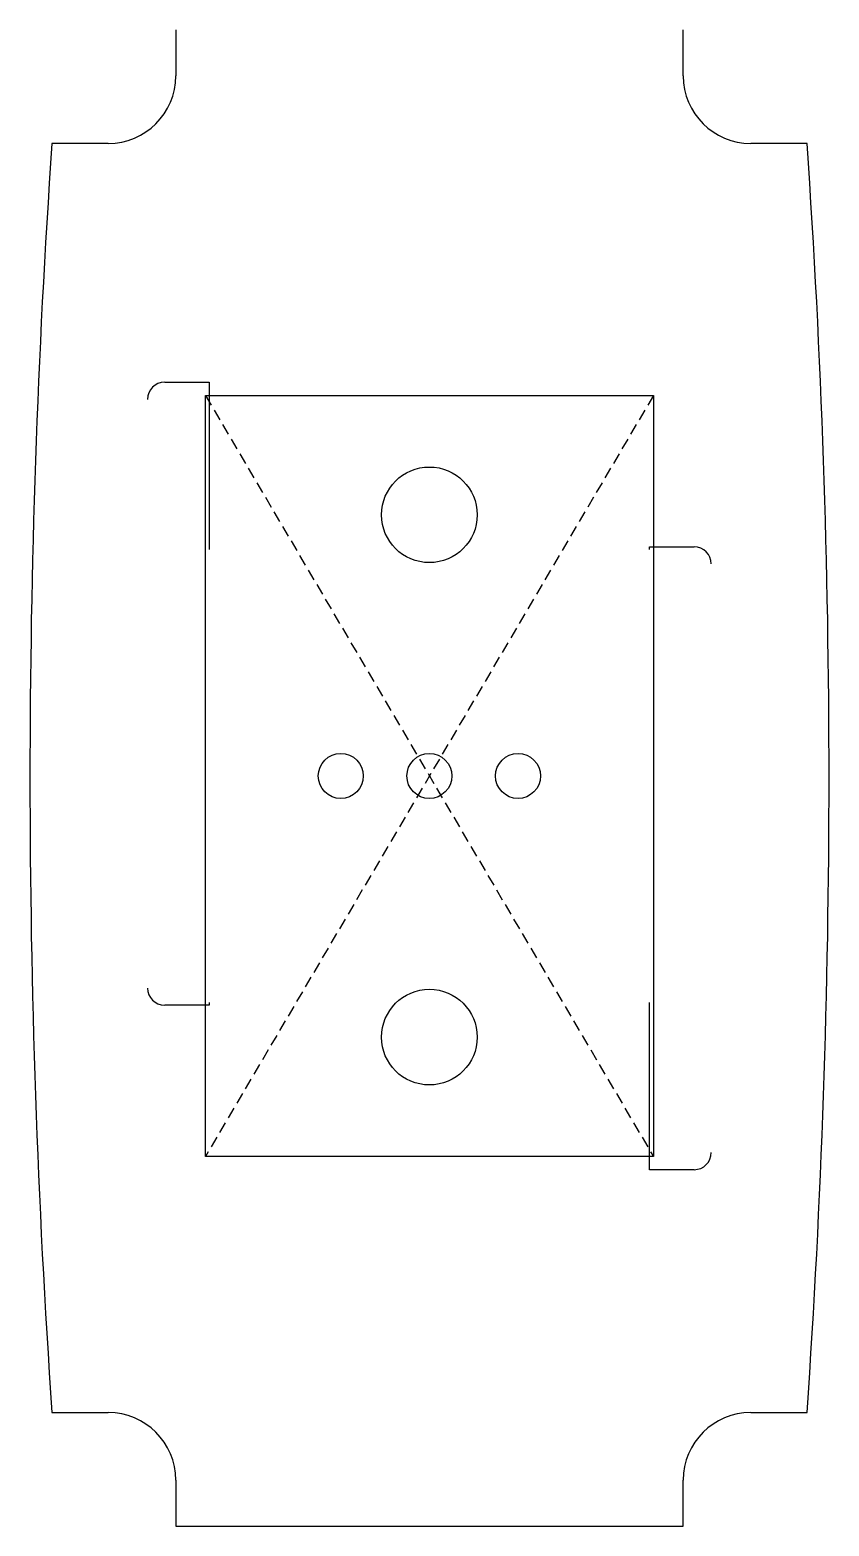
# Model space of a CAD drawing. Header units: millimetres. Extents: x 2.2 to 37.7, y -5.3 to 61.3.
import ezdxf

# ---------------------------------------------------------------- set-up
doc = ezdxf.new("R2010")
doc.units = ezdxf.units.MM
doc.linetypes.add('DASHED', pattern=[0.75, 0.5, -0.25])
doc.layers.get('0').update_dxf_attribs({"linetype": 'CONTINUOUS'})

msp = doc.modelspace()

# ---------------------------------------------------------------- linework, layer by layer
for p, q in [((8.68, 61.25), (8.68, 59.203)), ((31.227, 59.203), (31.227, 61.25)), ((5.68, 56.203), (3.181, 56.203)), ((36.726, 56.203), (34.227, 56.203)), ((8.189, 45.589), (10.17, 45.589)), ((10.17, 45.589), (10.17, 38.155)), ((29.728, 38.155), (29.728, 38.277)), ((29.728, 38.277), (31.71, 38.277)), ((10.17, 18.025), (10.17, 17.903)), ((29.728, 10.591), (29.728, 18.025)), ((10.17, 17.903), (8.189, 17.903)), ((31.71, 10.591), (29.728, 10.591)), ((3.181, -0.203), (5.68, -0.203)), ((34.227, -0.203), (36.726, -0.203)), ((8.68, -3.203), (8.68, -5.25)), ((31.227, -5.25), (31.227, -3.203)), ((8.68, -5.25), (31.227, -5.25))]:
    msp.add_line(p, q)
at = {"linetype": 'DASHED'}
for p, q in [((10, 45), (29.899, 11.18)), ((29.899, 45), (10, 11.18))]:
    msp.add_line(p, q, dxfattribs=at)
msp.add_lwpolyline([(10, 45), (29.899, 45), (29.899, 11.18), (10, 11.18)], close=True)
for centre, radius in [((19.949, 39.698), 2.125), ((16.012, 28.09), 1), ((19.949, 28.09), 1), ((23.886, 28.09), 1), ((19.949, 16.482), 2.125)]:
    msp.add_circle(centre, radius)
for centre, radius, start, end in [((5.68, 59.203), 3, -90, 0), ((34.227, 59.203), 3, 180, 270), ((409.537, 28), 407.333, 176.02973, 183.97027), ((-369.63, 28), 407.333, -3.97027, 3.97027), ((5.68, -3.203), 3, 0, 90), ((34.227, -3.203), 3, 90, 180)]:
    msp.add_arc(centre, radius, start, end)
for centre, major_axis, start_param, end_param in [((8.189, 44.827), (-0.539, 0.539), 5.497939, 7.068431), ((31.709, 37.515), (-0.539, -0.539), 2.356347, 3.926839), ((8.189, 18.665), (-0.539, -0.539), 5.497939, 7.068431), ((31.709, 11.353), (-0.539, 0.539), 2.356347, 3.926839)]:
    msp.add_ellipse(centre, major_axis=major_axis, ratio=0.999695, start_param=start_param, end_param=end_param)
msp.add_point((19.949, 28.09))

doc.saveas('drawing.dxf')
